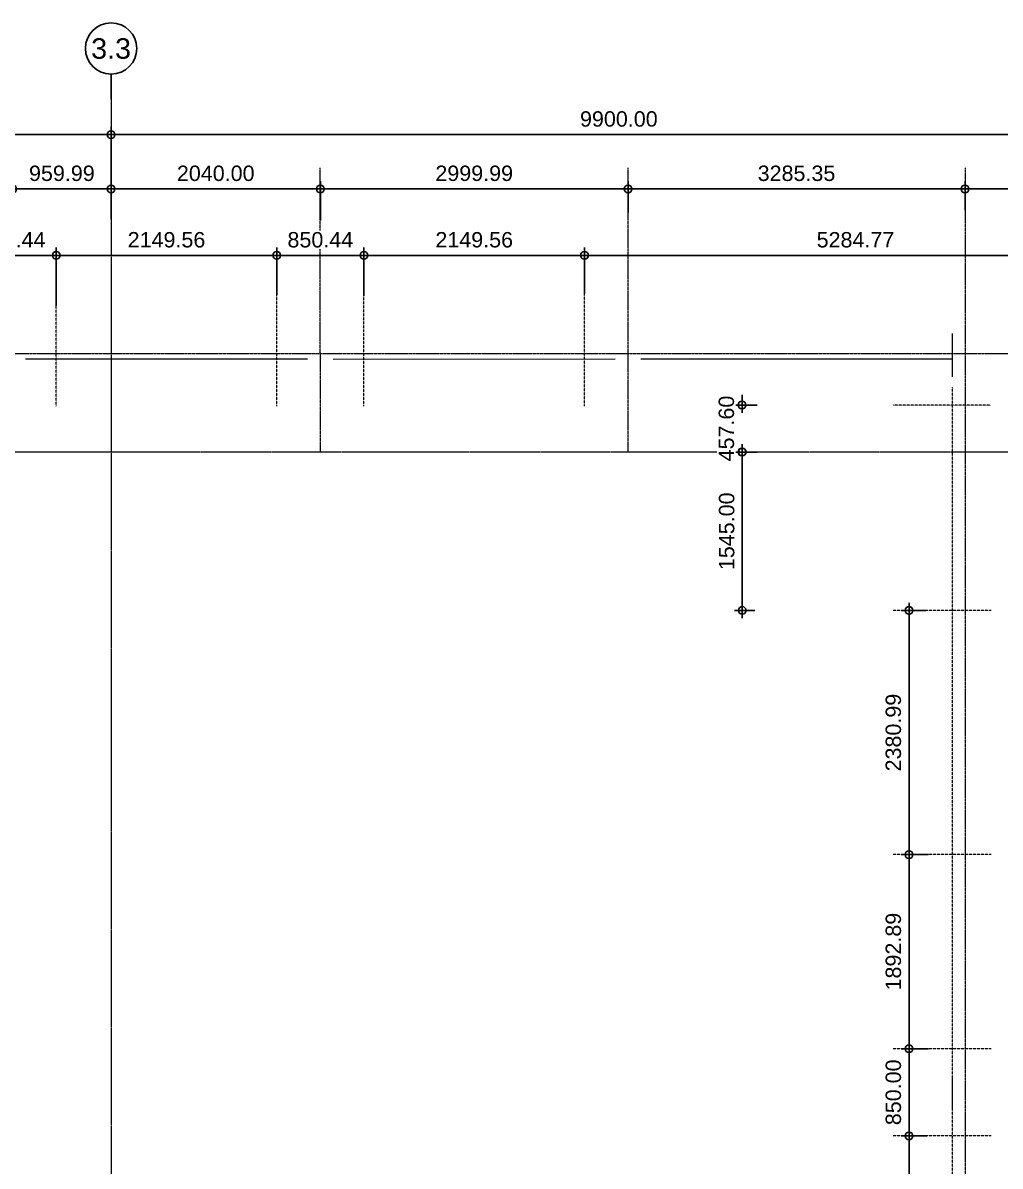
# Model space of a CAD drawing. Header units: millimetres. Extents: x 652937 to 1670132, y 1473552 to 2851037.
# Drawn here: x 699467 to 708995, y 1552535 to 1563684 of the extents above; entities that cross this region are included whole.
import ezdxf
from ezdxf.enums import TextEntityAlignment as Align

# ---------------------------------------------------------------- set-up
doc = ezdxf.new("R2010")
doc.units = ezdxf.units.MM
doc.linetypes.add('Grid Line', pattern=[22.225, 12.7, -3.175, 3.175, -3.175])
doc.linetypes.add('HIDDEN', pattern=[0.375, 0.25, -0.125])
doc.layers.get('Defpoints').update_dxf_attribs({"color": 255})
doc.layers.add('A-WALL', color=2, linetype='Continuous', lineweight=25)
doc.layers.add('S-GRID', color=1, linetype='Continuous', lineweight=9)
doc.layers.add('S-DIM', color=7, linetype='Continuous')
doc.layers.add('Stan-Dim', color=5, linetype='Continuous')
doc.styles.add('Arial', font='arial.ttf')
doc.styles.add('CKST2', font='romans.shx', dxfattribs={"width": 0.8, "height": 4})
doc.dimstyles.new('Dim 40 - Cen', dxfattribs={"dimscale": 0.04, "dimtxt": 3, "dimasz": 1, "dimexe": 0, "dimexo": 1, "dimgap": 1.5, "dimtad": 1, "dimdec": 0, "dimlfac": 1000, "dimzin": 1, "dimdsep": 46, "dimtxsty": 'Arial', "dimblk": 'CEN1', "dimcen": 0.09, "dimclrd": 1, "dimclre": 49, "dimclrt": 3, "dimadec": 0, "dimazin": 0, "dimtfac": 1, "dimtdec": 0, "dimtix": 1, "dimtofl": 0, "dimtmove": 2, "dimatfit": 3, "dimfxl": 1, "dimtfill": 1, "dimtolj": 1, "dimtzin": 0, "dimarcsym": 1})
doc.dimstyles.new('Dim-Cen', dxfattribs={"dimscale": 0.05, "dimtxt": 3, "dimasz": 1, "dimexe": 0, "dimexo": 1, "dimgap": 1.5, "dimtad": 1, "dimdec": 0, "dimlfac": 1000, "dimzin": 1, "dimdsep": 46, "dimtxsty": 'Arial', "dimblk": 'CEN1', "dimcen": 0.09, "dimclrd": 1, "dimclre": 49, "dimclrt": 3, "dimadec": 0, "dimazin": 0, "dimtfac": 1, "dimtdec": 0, "dimtix": 1, "dimtofl": 0, "dimtmove": 2, "dimatfit": 3, "dimfxl": 1, "dimtfill": 1, "dimtolj": 1, "dimtzin": 0, "dimarcsym": 1})

# ---------------------------------------------------------------- blocks, each defined once
blk = doc.blocks.new('CEN1')
at = {"color": 1}
for p, q in [((1.5, 0), (-1.5, 0)), ((0, 1.5), (0, -1.5))]:
    blk.add_line(p, q, dxfattribs=at)
at = {"color": 3}
blk.add_circle((0, 0), 0.75, dxfattribs=at)
blk = doc.blocks.new('*D6062')
at = {"color": 49, "lineweight": -2, "transparency": 16777216}
for p, q in [((-960, 2175), (-960, 2565)), ((0, 2272), (0, 2565))]:
    blk.add_line(p, q, dxfattribs=at)
at = {"color": 1, "lineweight": -2, "transparency": 16777216}
blk.add_line((-910, 2565), (-50, 2565), dxfattribs=at)
at = {"layer": 'Defpoints', "color": 0, "transparency": 16777216}
for p in [(0, 2565), (-960, 2125), (0, 2222)]:
    blk.add_point(p, dxfattribs=at)
at = {"color": 1, "lineweight": -2, "transparency": 16777216, "xscale": 50, "yscale": 50, "zscale": 50, "rotation": 180}
blk.add_blockref('CEN1', (-960, 2565), dxfattribs=at)
at = {"color": 1, "lineweight": -2, "transparency": 16777216, "xscale": 50, "yscale": 50, "zscale": 50}
blk.add_blockref('CEN1', (0, 2565), dxfattribs=at)
at = {"color": 3, "transparency": 16777216, "insert": (-480, 2717), "char_height": 150, "attachment_point": 5, "style": 'Arial', "bg_fill": 3, "box_fill_scale": 1.1, "bg_fill_color": 256, "bg_fill_true_color": 13158600, "bg_fill_transparency": 0}
blk.add_mtext('\\A1;959.99', dxfattribs=at)
blk = doc.blocks.new('*D6063')
at = {"color": 49, "lineweight": -2, "transparency": 16777216}
for p, q in [((0, 2272), (0, 2565)), ((2040, 2259), (2040, 2565))]:
    blk.add_line(p, q, dxfattribs=at)
at = {"color": 1, "lineweight": -2, "transparency": 16777216}
blk.add_line((50, 2565), (1990, 2565), dxfattribs=at)
at = {"layer": 'Defpoints', "color": 0, "transparency": 16777216}
for p in [(2040, 2565), (0, 2222), (2040, 2209)]:
    blk.add_point(p, dxfattribs=at)
at = {"color": 1, "lineweight": -2, "transparency": 16777216, "xscale": 50, "yscale": 50, "zscale": 50, "rotation": 180}
blk.add_blockref('CEN1', (0, 2565), dxfattribs=at)
at = {"color": 1, "lineweight": -2, "transparency": 16777216, "xscale": 50, "yscale": 50, "zscale": 50}
blk.add_blockref('CEN1', (2040, 2565), dxfattribs=at)
at = {"color": 3, "transparency": 16777216, "insert": (1020, 2717), "char_height": 150, "attachment_point": 5, "style": 'Arial', "bg_fill": 3, "box_fill_scale": 1.1, "bg_fill_color": 256, "bg_fill_true_color": 13158600, "bg_fill_transparency": 0}
blk.add_mtext('\\A1;2040.00', dxfattribs=at)
blk = doc.blocks.new('*D6064')
at = {"color": 49, "lineweight": -2, "transparency": 16777216}
for p, q in [((2040, 2259), (2040, 2565)), ((5040, 2337), (5040, 2565))]:
    blk.add_line(p, q, dxfattribs=at)
at = {"color": 1, "lineweight": -2, "transparency": 16777216}
blk.add_line((2090, 2565), (4990, 2565), dxfattribs=at)
at = {"layer": 'Defpoints', "color": 0, "transparency": 16777216}
for p in [(5040, 2565), (5040, 2287), (2040, 2209)]:
    blk.add_point(p, dxfattribs=at)
at = {"color": 1, "lineweight": -2, "transparency": 16777216, "xscale": 50, "yscale": 50, "zscale": 50, "rotation": 180}
blk.add_blockref('CEN1', (2040, 2565), dxfattribs=at)
at = {"color": 1, "lineweight": -2, "transparency": 16777216, "xscale": 50, "yscale": 50, "zscale": 50}
blk.add_blockref('CEN1', (5040, 2565), dxfattribs=at)
at = {"color": 3, "transparency": 16777216, "insert": (3540, 2717), "char_height": 150, "attachment_point": 5, "style": 'Arial', "bg_fill": 3, "box_fill_scale": 1.1, "bg_fill_color": 256, "bg_fill_true_color": 13158600, "bg_fill_transparency": 0}
blk.add_mtext('\\A1;2999.99', dxfattribs=at)
blk = doc.blocks.new('*D6065')
at = {"color": 49, "lineweight": -2, "transparency": 16777216}
for p, q in [((5040, 2337), (5040, 2565)), ((8325, 2357), (8325, 2565))]:
    blk.add_line(p, q, dxfattribs=at)
at = {"color": 1, "lineweight": -2, "transparency": 16777216}
blk.add_line((5090, 2565), (8275, 2565), dxfattribs=at)
at = {"layer": 'Defpoints', "color": 0, "transparency": 16777216}
for p in [(8325, 2565), (5040, 2287), (8325, 2307)]:
    blk.add_point(p, dxfattribs=at)
at = {"color": 1, "lineweight": -2, "transparency": 16777216, "xscale": 50, "yscale": 50, "zscale": 50, "rotation": 180}
blk.add_blockref('CEN1', (5040, 2565), dxfattribs=at)
at = {"color": 1, "lineweight": -2, "transparency": 16777216, "xscale": 50, "yscale": 50, "zscale": 50}
blk.add_blockref('CEN1', (8325, 2565), dxfattribs=at)
at = {"color": 3, "transparency": 16777216, "insert": (6682, 2717), "char_height": 150, "attachment_point": 5, "style": 'Arial', "bg_fill": 3, "box_fill_scale": 1.1, "bg_fill_color": 256, "bg_fill_true_color": 13158600, "bg_fill_transparency": 0}
blk.add_mtext('\\A1;3285.35', dxfattribs=at)
blk = doc.blocks.new('*D6066')
at = {"color": 49, "lineweight": -2, "transparency": 16777216}
for p, q in [((8325, 2357), (8325, 2565)), ((9900, 2260), (9900, 2565))]:
    blk.add_line(p, q, dxfattribs=at)
at = {"color": 1, "lineweight": -2, "transparency": 16777216}
blk.add_line((8375, 2565), (9850, 2565), dxfattribs=at)
at = {"layer": 'Defpoints', "color": 0, "transparency": 16777216}
for p in [(9900, 2565), (8325, 2307), (9900, 2210)]:
    blk.add_point(p, dxfattribs=at)
at = {"color": 1, "lineweight": -2, "transparency": 16777216, "xscale": 50, "yscale": 50, "zscale": 50, "rotation": 180}
blk.add_blockref('CEN1', (8325, 2565), dxfattribs=at)
at = {"color": 1, "lineweight": -2, "transparency": 16777216, "xscale": 50, "yscale": 50, "zscale": 50}
blk.add_blockref('CEN1', (9900, 2565), dxfattribs=at)
at = {"color": 3, "transparency": 16777216, "insert": (9112, 2717), "char_height": 150, "attachment_point": 5, "style": 'Arial', "bg_fill": 3, "box_fill_scale": 1.1, "bg_fill_color": 256, "bg_fill_true_color": 13158600, "bg_fill_transparency": 0}
blk.add_mtext('\\A1;1574.66', dxfattribs=at)
blk = doc.blocks.new('*D6072')
at = {"color": 49, "lineweight": -2, "transparency": 16777216}
for p, q in [((-8600, 2315), (-8600, 3095)), ((0, 2317), (0, 3095))]:
    blk.add_line(p, q, dxfattribs=at)
at = {"color": 1, "lineweight": -2, "transparency": 16777216}
blk.add_line((-8550, 3095), (-50, 3095), dxfattribs=at)
at = {"layer": 'Defpoints', "color": 0, "transparency": 16777216}
for p in [(0, 3095), (-8600, 2265), (0, 2267)]:
    blk.add_point(p, dxfattribs=at)
at = {"color": 1, "lineweight": -2, "transparency": 16777216, "xscale": 50, "yscale": 50, "zscale": 50, "rotation": 180}
blk.add_blockref('CEN1', (-8600, 3095), dxfattribs=at)
at = {"color": 1, "lineweight": -2, "transparency": 16777216, "xscale": 50, "yscale": 50, "zscale": 50}
blk.add_blockref('CEN1', (0, 3095), dxfattribs=at)
at = {"color": 3, "transparency": 16777216, "insert": (-4300, 3247), "char_height": 150, "attachment_point": 5, "style": 'Arial', "bg_fill": 3, "box_fill_scale": 1.1, "bg_fill_color": 256, "bg_fill_true_color": 13158600, "bg_fill_transparency": 0}
blk.add_mtext('\\A1;8600.00', dxfattribs=at)
blk = doc.blocks.new('*D6073')
at = {"color": 49, "lineweight": -2, "transparency": 16777216}
for p, q in [((0, 2317), (0, 3095)), ((9900, 2297), (9900, 3095))]:
    blk.add_line(p, q, dxfattribs=at)
at = {"color": 1, "lineweight": -2, "transparency": 16777216}
blk.add_line((50, 3095), (9850, 3095), dxfattribs=at)
at = {"layer": 'Defpoints', "color": 0, "transparency": 16777216}
for p in [(9900, 3095), (0, 2267), (9900, 2247)]:
    blk.add_point(p, dxfattribs=at)
at = {"color": 1, "lineweight": -2, "transparency": 16777216, "xscale": 50, "yscale": 50, "zscale": 50, "rotation": 180}
blk.add_blockref('CEN1', (0, 3095), dxfattribs=at)
at = {"color": 1, "lineweight": -2, "transparency": 16777216, "xscale": 50, "yscale": 50, "zscale": 50}
blk.add_blockref('CEN1', (9900, 3095), dxfattribs=at)
at = {"color": 3, "transparency": 16777216, "insert": (4950, 3247), "char_height": 150, "attachment_point": 5, "style": 'Arial', "bg_fill": 3, "box_fill_scale": 1.1, "bg_fill_color": 256, "bg_fill_true_color": 13158600, "bg_fill_transparency": 0}
blk.add_mtext('\\A1;9900.00', dxfattribs=at)
blk = doc.blocks.new('*D6113')
at = {"color": 49, "lineweight": -2, "transparency": 16777216}
for p, q in [((-1385, 1499), (-1385, 1918)), ((-535, 1430), (-535, 1918))]:
    blk.add_line(p, q, dxfattribs=at)
at = {"color": 1, "lineweight": -2, "transparency": 16777216}
blk.add_line((-1335, 1918), (-585, 1918), dxfattribs=at)
at = {"layer": 'Defpoints', "color": 0, "transparency": 16777216}
for p in [(-535, 1918), (-1385, 1449), (-535, 1380)]:
    blk.add_point(p, dxfattribs=at)
at = {"color": 1, "lineweight": -2, "transparency": 16777216, "xscale": 50, "yscale": 50, "zscale": 50, "rotation": 180}
blk.add_blockref('CEN1', (-1385, 1918), dxfattribs=at)
at = {"color": 1, "lineweight": -2, "transparency": 16777216, "xscale": 50, "yscale": 50, "zscale": 50}
blk.add_blockref('CEN1', (-535, 1918), dxfattribs=at)
at = {"color": 3, "transparency": 16777216, "insert": (-960, 2069), "char_height": 150, "attachment_point": 5, "style": 'Arial', "bg_fill": 3, "box_fill_scale": 1.1, "bg_fill_color": 256, "bg_fill_true_color": 13158600, "bg_fill_transparency": 0}
blk.add_mtext('\\A1;850.44', dxfattribs=at)
blk = doc.blocks.new('*D6114')
at = {"color": 49, "lineweight": -2, "transparency": 16777216}
for p, q in [((-535, 1430), (-535, 1918)), ((1615, 1533), (1615, 1918))]:
    blk.add_line(p, q, dxfattribs=at)
at = {"color": 1, "lineweight": -2, "transparency": 16777216}
blk.add_line((-485, 1918), (1565, 1918), dxfattribs=at)
at = {"layer": 'Defpoints', "color": 0, "transparency": 16777216}
for p in [(1615, 1918), (1615, 1483), (-535, 1380)]:
    blk.add_point(p, dxfattribs=at)
at = {"color": 1, "lineweight": -2, "transparency": 16777216, "xscale": 50, "yscale": 50, "zscale": 50, "rotation": 180}
blk.add_blockref('CEN1', (-535, 1918), dxfattribs=at)
at = {"color": 1, "lineweight": -2, "transparency": 16777216, "xscale": 50, "yscale": 50, "zscale": 50}
blk.add_blockref('CEN1', (1615, 1918), dxfattribs=at)
at = {"color": 3, "transparency": 16777216, "insert": (540, 2069), "char_height": 150, "attachment_point": 5, "style": 'Arial', "bg_fill": 3, "box_fill_scale": 1.1, "bg_fill_color": 256, "bg_fill_true_color": 13158600, "bg_fill_transparency": 0}
blk.add_mtext('\\A1;2149.56', dxfattribs=at)
blk = doc.blocks.new('*D6115')
at = {"color": 49, "lineweight": -2, "transparency": 16777216}
for p, q in [((1615, 1533), (1615, 1918)), ((2465, 1524), (2465, 1918))]:
    blk.add_line(p, q, dxfattribs=at)
at = {"color": 1, "lineweight": -2, "transparency": 16777216}
blk.add_line((1665, 1918), (2415, 1918), dxfattribs=at)
at = {"layer": 'Defpoints', "color": 0, "transparency": 16777216}
for p in [(2465, 1918), (1615, 1483), (2465, 1474)]:
    blk.add_point(p, dxfattribs=at)
at = {"color": 1, "lineweight": -2, "transparency": 16777216, "xscale": 50, "yscale": 50, "zscale": 50, "rotation": 180}
blk.add_blockref('CEN1', (1615, 1918), dxfattribs=at)
at = {"color": 1, "lineweight": -2, "transparency": 16777216, "xscale": 50, "yscale": 50, "zscale": 50}
blk.add_blockref('CEN1', (2465, 1918), dxfattribs=at)
at = {"color": 3, "transparency": 16777216, "insert": (2040, 2069), "char_height": 150, "attachment_point": 5, "style": 'Arial', "bg_fill": 3, "box_fill_scale": 1.1, "bg_fill_color": 256, "bg_fill_true_color": 13158600, "bg_fill_transparency": 0}
blk.add_mtext('\\A1;850.44', dxfattribs=at)
blk = doc.blocks.new('*D6116')
at = {"color": 49, "lineweight": -2, "transparency": 16777216}
for p, q in [((2465, 1524), (2465, 1918)), ((4615, 1547), (4615, 1918))]:
    blk.add_line(p, q, dxfattribs=at)
at = {"color": 1, "lineweight": -2, "transparency": 16777216}
blk.add_line((2515, 1918), (4565, 1918), dxfattribs=at)
at = {"layer": 'Defpoints', "color": 0, "transparency": 16777216}
for p in [(4615, 1918), (2465, 1474), (4615, 1497)]:
    blk.add_point(p, dxfattribs=at)
at = {"color": 1, "lineweight": -2, "transparency": 16777216, "xscale": 50, "yscale": 50, "zscale": 50, "rotation": 180}
blk.add_blockref('CEN1', (2465, 1918), dxfattribs=at)
at = {"color": 1, "lineweight": -2, "transparency": 16777216, "xscale": 50, "yscale": 50, "zscale": 50}
blk.add_blockref('CEN1', (4615, 1918), dxfattribs=at)
at = {"color": 3, "transparency": 16777216, "insert": (3540, 2069), "char_height": 150, "attachment_point": 5, "style": 'Arial', "bg_fill": 3, "box_fill_scale": 1.1, "bg_fill_color": 256, "bg_fill_true_color": 13158600, "bg_fill_transparency": 0}
blk.add_mtext('\\A1;2149.56', dxfattribs=at)
blk = doc.blocks.new('*D6117')
at = {"color": 49, "lineweight": -2, "transparency": 16777216}
for p, q in [((4615, 1553), (4615, 1918)), ((9900, 1521), (9900, 1918))]:
    blk.add_line(p, q, dxfattribs=at)
at = {"color": 1, "lineweight": -2, "transparency": 16777216}
blk.add_line((4665, 1918), (9850, 1918), dxfattribs=at)
at = {"layer": 'Defpoints', "color": 0, "transparency": 16777216}
for p in [(9900, 1918), (4615, 1503), (9900, 1471)]:
    blk.add_point(p, dxfattribs=at)
at = {"color": 1, "lineweight": -2, "transparency": 16777216, "xscale": 50, "yscale": 50, "zscale": 50, "rotation": 180}
blk.add_blockref('CEN1', (4615, 1918), dxfattribs=at)
at = {"color": 1, "lineweight": -2, "transparency": 16777216, "xscale": 50, "yscale": 50, "zscale": 50}
blk.add_blockref('CEN1', (9900, 1918), dxfattribs=at)
at = {"color": 3, "transparency": 16777216, "insert": (7257, 2069), "char_height": 150, "attachment_point": 5, "style": 'Arial', "bg_fill": 3, "box_fill_scale": 1.1, "bg_fill_color": 256, "bg_fill_true_color": 13158600, "bg_fill_transparency": 0}
blk.add_mtext('\\A1;5284.77', dxfattribs=at)
blk = doc.blocks.new('*D6149')
at = {"layer": 'Defpoints', "color": 0, "transparency": 16777216}
for p in [(7779, -6669), (8002, -6669), (7925, -9501)]:
    blk.add_point(p, dxfattribs=at)
at = {"layer": 'S-DIM', "color": 49, "lineweight": -2, "transparency": 16777216}
for p, q in [((7952, -6669), (7779, -6669)), ((7875, -9501), (7779, -9501))]:
    blk.add_line(p, q, dxfattribs=at)
at = {"layer": 'S-DIM', "color": 1, "lineweight": -2, "transparency": 16777216}
blk.add_line((7779, -9451), (7779, -6719), dxfattribs=at)
at = {"layer": 'S-DIM', "color": 1, "lineweight": -2, "transparency": 16777216, "xscale": 50, "yscale": 50, "zscale": 50}
for p, rotation in [((7779, -6669), 90), ((7779, -9501), 270)]:
    blk.add_blockref('CEN1', p, dxfattribs=dict(at, rotation=rotation))
at = {"layer": 'S-DIM', "color": 3, "transparency": 16777216, "insert": (7627, -8085), "char_height": 150, "attachment_point": 5, "rotation": 90, "style": 'Arial', "bg_fill": 3, "box_fill_scale": 1.1, "bg_fill_color": 256, "bg_fill_true_color": 13158600, "bg_fill_transparency": 0}
blk.add_mtext('\\A1;2832.59', dxfattribs=at)
blk = doc.blocks.new('*D6150')
at = {"layer": 'Defpoints', "color": 0, "transparency": 16777216}
for p in [(7779, -5819), (8002, -5819), (8002, -6669)]:
    blk.add_point(p, dxfattribs=at)
at = {"layer": 'S-DIM', "color": 49, "lineweight": -2, "transparency": 16777216}
for p, q in [((7952, -5819), (7779, -5819)), ((7952, -6669), (7779, -6669))]:
    blk.add_line(p, q, dxfattribs=at)
at = {"layer": 'S-DIM', "color": 1, "lineweight": -2, "transparency": 16777216}
blk.add_line((7779, -6619), (7779, -5869), dxfattribs=at)
at = {"layer": 'S-DIM', "color": 1, "lineweight": -2, "transparency": 16777216, "xscale": 50, "yscale": 50, "zscale": 50}
for p, rotation in [((7779, -5819), 90), ((7779, -6669), 270)]:
    blk.add_blockref('CEN1', p, dxfattribs=dict(at, rotation=rotation))
at = {"layer": 'S-DIM', "color": 3, "transparency": 16777216, "insert": (7627, -6244), "char_height": 150, "attachment_point": 5, "rotation": 90, "style": 'Arial', "bg_fill": 3, "box_fill_scale": 1.1, "bg_fill_color": 256, "bg_fill_true_color": 13158600, "bg_fill_transparency": 0}
blk.add_mtext('\\A1;850.00', dxfattribs=at)
blk = doc.blocks.new('*D6151')
at = {"layer": 'Defpoints', "color": 0, "transparency": 16777216}
for p in [(7779, -3926), (8020, -3926), (8020, -5819)]:
    blk.add_point(p, dxfattribs=at)
at = {"layer": 'S-DIM', "color": 49, "lineweight": -2, "transparency": 16777216}
for p, q in [((7970, -3926), (7779, -3926)), ((7970, -5819), (7779, -5819))]:
    blk.add_line(p, q, dxfattribs=at)
at = {"layer": 'S-DIM', "color": 1, "lineweight": -2, "transparency": 16777216}
blk.add_line((7779, -5769), (7779, -3976), dxfattribs=at)
at = {"layer": 'S-DIM', "color": 1, "lineweight": -2, "transparency": 16777216, "xscale": 50, "yscale": 50, "zscale": 50}
for p, rotation in [((7779, -3926), 90), ((7779, -5819), 270)]:
    blk.add_blockref('CEN1', p, dxfattribs=dict(at, rotation=rotation))
at = {"layer": 'S-DIM', "color": 3, "transparency": 16777216, "insert": (7627, -4872), "char_height": 150, "attachment_point": 5, "rotation": 90, "style": 'Arial', "bg_fill": 3, "box_fill_scale": 1.1, "bg_fill_color": 256, "bg_fill_true_color": 13158600, "bg_fill_transparency": 0}
blk.add_mtext('\\A1;1892.89', dxfattribs=at)
blk = doc.blocks.new('*D6152')
at = {"layer": 'Defpoints', "color": 0, "transparency": 16777216}
for p in [(7779, -1545), (7992, -1545), (7992, -3926)]:
    blk.add_point(p, dxfattribs=at)
at = {"layer": 'S-DIM', "color": 49, "lineweight": -2, "transparency": 16777216}
for p, q in [((7942, -1545), (7779, -1545)), ((7942, -3926), (7779, -3926))]:
    blk.add_line(p, q, dxfattribs=at)
at = {"layer": 'S-DIM', "color": 1, "lineweight": -2, "transparency": 16777216}
blk.add_line((7779, -3876), (7779, -1595), dxfattribs=at)
at = {"layer": 'S-DIM', "color": 1, "lineweight": -2, "transparency": 16777216, "xscale": 50, "yscale": 50, "zscale": 50}
for p, rotation in [((7779, -1545), 90), ((7779, -3926), 270)]:
    blk.add_blockref('CEN1', p, dxfattribs=dict(at, rotation=rotation))
at = {"layer": 'S-DIM', "color": 3, "transparency": 16777216, "insert": (7627, -2736), "char_height": 150, "attachment_point": 5, "rotation": 90, "style": 'Arial', "bg_fill": 3, "box_fill_scale": 1.1, "bg_fill_color": 256, "bg_fill_true_color": 13158600, "bg_fill_transparency": 0}
blk.add_mtext('\\A1;2380.99', dxfattribs=at)
blk = doc.blocks.new('*D6153')
at = {"layer": 'Defpoints', "color": 0, "transparency": 16777216}
for p in [(6327, 0), (6153, -1545), (6327, -1545)]:
    blk.add_point(p, dxfattribs=at)
at = {"layer": 'S-DIM', "color": 49, "lineweight": -2, "transparency": 16777216}
for p, q in [((6277, 0), (6153, 0)), ((6277, -1545), (6153, -1545))]:
    blk.add_line(p, q, dxfattribs=at)
at = {"layer": 'S-DIM', "color": 1, "lineweight": -2, "transparency": 16777216}
blk.add_line((6153, -50), (6153, -1495), dxfattribs=at)
at = {"layer": 'S-DIM', "color": 1, "lineweight": -2, "transparency": 16777216, "xscale": 50, "yscale": 50, "zscale": 50}
for p, rotation in [((6153, 0), 90), ((6153, -1545), 270)]:
    blk.add_blockref('CEN1', p, dxfattribs=dict(at, rotation=rotation))
at = {"layer": 'S-DIM', "color": 3, "transparency": 16777216, "insert": (6002, -773), "char_height": 150, "attachment_point": 5, "rotation": 90, "style": 'Arial', "bg_fill": 3, "box_fill_scale": 1.1, "bg_fill_color": 256, "bg_fill_true_color": 13158600, "bg_fill_transparency": 0}
blk.add_mtext('\\A1;1545.00', dxfattribs=at)
blk = doc.blocks.new('*D6154')
at = {"layer": 'Defpoints', "color": 0, "transparency": 16777216}
for p in [(6151, 458), (6348, 458), (6348, 0)]:
    blk.add_point(p, dxfattribs=at)
at = {"layer": 'S-DIM', "color": 1, "lineweight": -2, "transparency": 16777216}
for p, q in [((6151, 508), (6151, 558)), ((6151, -50), (6151, -100))]:
    blk.add_line(p, q, dxfattribs=at)
at = {"layer": 'S-DIM', "color": 49, "lineweight": -2, "transparency": 16777216}
for p, q in [((6298, 458), (6151, 458)), ((6298, 0), (6151, 0))]:
    blk.add_line(p, q, dxfattribs=at)
at = {"layer": 'S-DIM', "color": 1, "lineweight": -2, "transparency": 16777216, "xscale": 50, "yscale": 50, "zscale": 50}
for p, rotation in [((6151, 458), 270), ((6151, 0), 90)]:
    blk.add_blockref('CEN1', p, dxfattribs=dict(at, rotation=rotation))
at = {"layer": 'S-DIM', "color": 3, "transparency": 16777216, "insert": (5999, 229), "char_height": 150, "attachment_point": 5, "rotation": 90, "style": 'Arial', "bg_fill": 3, "box_fill_scale": 1.1, "bg_fill_color": 256, "bg_fill_true_color": 13158600, "bg_fill_transparency": 0}
blk.add_mtext('\\A1;457.60', dxfattribs=at)
blk = doc.blocks.new('grid2')
at = {"layer": 'Stan-Dim', "color": 3}
blk.add_line((0, -4.87), (0, 0), dxfattribs=at)
blk.add_circle((0, -9.87), 5, dxfattribs=at)
at = {"layer": 'Stan-Dim', "style": 'CKST2', "width": 0.8}
blk.add_attdef('00', text='', height=4, dxfattribs=at).set_placement((0, -9.87), align=Align.MIDDLE_CENTER)
blk = doc.blocks.new('PP18_ENT3_SE_EX-DIMS_PL')
at = {"layer": 'A-WALL', "color": 250, "linetype": 'HIDDEN', "lineweight": 13, "ltscale": 8}
for p, q in [((-534.54, 446.948), (-534.54, 1610.711)), ((1615.02, 447.383), (1615.02, 1611.146)), ((2465.46, 447.383), (2465.46, 1611.146)), ((4615.02, 447.818), (4615.02, 1611.581)), ((8577.281, 457.603), (7623.639, 457.603)), ((8578.98, -1545.005), (7625.338, -1545.005)), ((8578.98, -3925.995), (7625.338, -3925.995)), ((8578.98, -5818.886), (7625.338, -5818.886)), ((8578.98, -6668.886), (7625.338, -6668.886))]:
    blk.add_line(p, q, dxfattribs=at)
at = {"layer": 'A-WALL', "color": 2, "lineweight": 13}
for p, q in [((8200.196, 1155.837), (8200.257, 732.603)), ((1914.998, 906.717), (-835.002, 906.318)), ((2164.998, 906.753), (4914.998, 907.152)), ((8202.626, 905.629), (5164.999, 905.189)), ((8201.233, -6093.886), (8201.276, -6393.886))]:
    blk.add_line(p, q, dxfattribs=at)
at = {"layer": 'A-WALL', "color": 253, "linetype": 'HIDDEN', "lineweight": 13, "ltscale": 8}
for p, q in [((8200.257, 632.603), (8201.233, -6093.886)), ((8201.276, -6393.886), (8201.767, -9776.473))]:
    blk.add_line(p, q, dxfattribs=at)
at = {"layer": 'S-GRID', "linetype": 'Grid Line'}
blk.add_line((0, 3454.395), (0, -17807.453), dxfattribs=at)
at = {"layer": 'S-GRID', "color": 251, "linetype": 'Grid Line', "ltscale": 0.8}
for p, q in [((2040, 0), (2039.598, 2772.289)), ((5040, 0), (5039.598, 2772.289)), ((8324.947, 2772.289), (8327.892, -17536.369)), ((8941.002, 957.674), (-5672.249, 955.555))]:
    blk.add_line(p, q, dxfattribs=at)
at = {"layer": 'S-GRID', "linetype": 'Grid Line'}
blk.add_lwpolyline([(24158.591, 0), (-9270.87, 0)], dxfattribs=at)
ref = blk.add_blockref('grid2', (-0.232, 3441.484), dxfattribs=dict(xscale=-50, yscale=50, zscale=50, rotation=180))
ref.add_attrib('00', '3.3', dxfattribs={"layer": 'Stan-Dim', "height": 200, "style": 'Arial'}).set_placement((-0.232, 3934.954), align=Align.MIDDLE)
at = {"color": 4}
dim = blk.add_linear_dim(base=(-0.391, 2565.428), p1=(-960.377, 2124.998), p2=(-0.391, 2222.391), dimstyle='Dim-Cen', override={"dimscale": 50, "dimdec": 2, "dimlfac": 1}, dxfattribs=at)
dim.commit()
dim.dimension.update_dxf_attribs({"geometry": '*D6062', "text_midpoint": (-480.384, 2717.014)})
at = {"layer": 'S-DIM', "color": 4}
for base, p1, p2, picture, middle in [((6153.1998, -1545.0048), (6327.0728, 0), (6327.0728, -1545.0048), '*D6153', (6001.6138, -772.5024)), ((7778.697, -6668.886), (7925.464, -9501.473), (8002.344, -6668.886), '*D6149', (7627.06, -8085.179))]:
    dim = blk.add_linear_dim(base=base, p1=p1, p2=p2, angle=90, dimstyle='Dim 40 - Cen', override={"dimscale": 50, "dimdec": 2, "dimlfac": 1}, dxfattribs=at)
    dim.commit()
    dim.dimension.update_dxf_attribs({"geometry": picture, "text_midpoint": middle})
at = {"color": 4}
for base, p1, p2, picture, middle in [((2039.611, 2565.428), (-0.391, 2222.391), (2039.611, 2209.441), '*D6063', (1019.61, 2717.014)), ((-534.54, 1917.799), (-1384.98, 1448.853), (-534.54, 1379.889), '*D6113', (-959.76, 2069.384))]:
    dim = blk.add_linear_dim(base=base, p1=p1, p2=p2, dimstyle='Dim-Cen', override={"dimscale": 50, "dimdec": 2, "dimlfac": 1}, dxfattribs=at)
    dim.commit()
    dim.dimension.update_dxf_attribs({"geometry": picture, "text_midpoint": middle})
at = {"layer": 'S-DIM', "color": 4}
for base, p1, p2, picture, middle in [((6150.983, 457.603), (6348.346, 0), (6348.346, 457.603), '*D6154', (5999.397, 228.801)), ((7778.697, -5818.886), (8002.344, -6668.886), (8002.344, -5818.886), '*D6150', (7627.111, -6243.886))]:
    dim = blk.add_linear_dim(base=base, p1=p1, p2=p2, angle=90, dimstyle='Dim 40 - Cen', override={"dimscale": 50, "dimdec": 2, "dimlfac": 1}, dxfattribs=at)
    dim.commit()
    dim.dimension.update_dxf_attribs({"geometry": picture, "text_midpoint": middle})
at = {"color": 4}
for base, p1, p2, picture, middle in [((-0.339, 3095.43), (-8600.339, 2265.427), (-0.339, 2266.674), '*D6072', (-4300.339, 3247.016)), ((5039.599, 2565.428), (2039.611, 2209.441), (5039.599, 2287.482), '*D6064', (3539.605, 2717.014)), ((1615.02, 1917.799), (-534.54, 1379.889), (1615.02, 1483.024), '*D6114', (540.24, 2069.384))]:
    dim = blk.add_linear_dim(base=base, p1=p1, p2=p2, dimstyle='Dim-Cen', override={"dimscale": 50, "dimdec": 2, "dimlfac": 1}, dxfattribs=at)
    dim.commit()
    dim.dimension.update_dxf_attribs({"geometry": picture, "text_midpoint": middle})
at = {"layer": 'S-DIM', "color": 4}
dim = blk.add_linear_dim(base=(7778.697, -3925.995), p1=(8019.735, -5818.886), p2=(8019.735, -3925.995), angle=90, dimstyle='Dim 40 - Cen', override={"dimscale": 50, "dimdec": 2, "dimlfac": 1}, dxfattribs=at)
dim.commit()
dim.dimension.update_dxf_attribs({"geometry": '*D6151', "text_midpoint": (7627.111, -4872.44)})
at = {"color": 4}
for base, p1, p2, picture, middle in [((8324.946, 2565.428), (5039.599, 2287.482), (8324.946, 2307.121), '*D6065', (6682.273, 2717.065)), ((2465.46, 1917.799), (1615.02, 1483.024), (2465.46, 1474.116), '*D6115', (2040.24, 2069.384))]:
    dim = blk.add_linear_dim(base=base, p1=p1, p2=p2, dimstyle='Dim-Cen', override={"dimscale": 50, "dimdec": 2, "dimlfac": 1}, dxfattribs=at)
    dim.commit()
    dim.dimension.update_dxf_attribs({"geometry": picture, "text_midpoint": middle})
at = {"layer": 'S-DIM', "color": 4}
dim = blk.add_linear_dim(base=(7778.697, -1545.005), p1=(7991.908, -3925.995), p2=(7991.908, -1545.005), angle=90, dimstyle='Dim 40 - Cen', override={"dimscale": 50, "dimdec": 2, "dimlfac": 1}, dxfattribs=at)
dim.commit()
dim.dimension.update_dxf_attribs({"geometry": '*D6152', "text_midpoint": (7627.06, -2735.5)})
at = {"color": 4}
for base, p1, p2, picture, middle in [((9899.61066, 2565.42825), (8324.94569, 2307.12133), (9899.61066, 2209.98521), '*D6066', (9112.27818, 2717.0142)), ((4615.02, 1917.799), (2465.46, 1474.116), (4615.02, 1497.045), '*D6116', (3540.24, 2069.384))]:
    dim = blk.add_linear_dim(base=base, p1=p1, p2=p2, dimstyle='Dim-Cen', override={"dimscale": 50, "dimdec": 2, "dimlfac": 1}, dxfattribs=at)
    dim.commit()
    dim.dimension.update_dxf_attribs({"geometry": picture, "text_midpoint": middle})
for base, p1, p2, picture, middle in [((9899.664, 3095.43), (-0.339, 2266.674), (9899.664, 2247.493), '*D6073', (4949.662, 3247.016)), ((9899.787, 1917.799), (4615.02, 1503.193), (9899.787, 1471.369), '*D6117', (7257.403, 2069.384))]:
    dim = blk.add_linear_dim(base=base, p1=p1, p2=p2, dimstyle='Dim-Cen', override={"dimscale": 50, "dimdec": 2, "dimlfac": 1}, dxfattribs=at)
    dim.commit()
    dim.dimension.update_dxf_attribs({"geometry": picture, "text_midpoint": middle})

msp = doc.modelspace()

# ---------------------------------------------------------------- block references
at = {"color": 6}
msp.add_blockref('PP18_ENT3_SE_EX-DIMS_PL', (700327.4222, 1559499.1905), dxfattribs=at)

doc.saveas('drawing.dxf')
